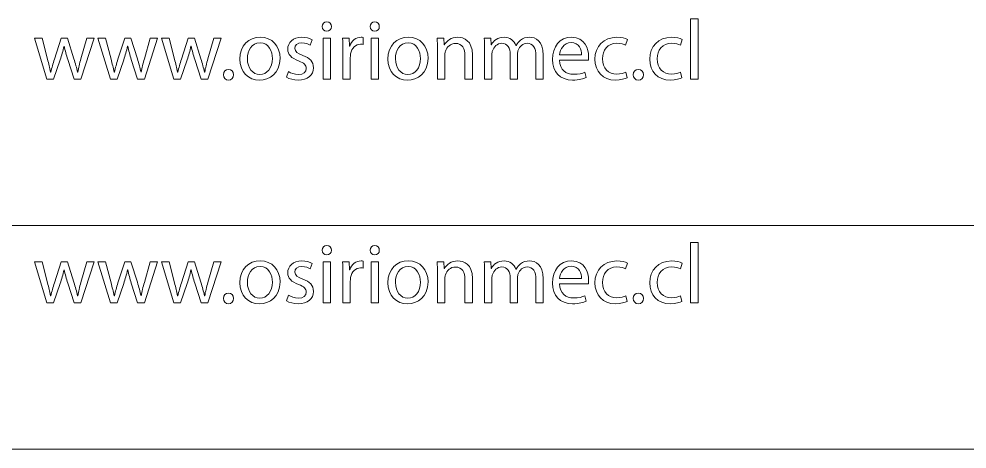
# Model space of a CAD drawing. Header units: inches. Extents: x 4400 to 4800, y 4100 to 4300.
# Drawn here: x 4435.5 to 4491.3, y 4153.9 to 4179.2 of the extents above; entities that cross this region are included whole.
import ezdxf

# ---------------------------------------------------------------- set-up
doc = ezdxf.new("R2010")
doc.units = ezdxf.units.IN
doc.header["$MEASUREMENT"] = 0
doc.layers.add('Capa 1', color=7, linetype='Continuous')

# ---------------------------------------------------------------- blocks, each defined once
blk = doc.blocks.new('block 11')
at = {"layer": 'Capa 1', "color": 1, "lineweight": 9, "true_color": 0xff0000}
for points in [[(4475.055, 4179.224), (4475.495, 4179.224), (4475.495, 4175.673), (4475.055, 4175.673), (4475.055, 4179.224)], [(4453.401, 4175.673), (4453.401, 4178.094), (4453.84, 4178.094), (4453.84, 4175.673), (4453.401, 4175.673)], [(4456.225, 4175.673), (4456.225, 4178.094), (4456.665, 4178.094), (4456.665, 4175.673), (4456.225, 4175.673)]]:
    blk.add_lwpolyline(points, dxfattribs=at)
for points, knots in [([(4453.89, 4178.774), (4453.896, 4178.624), (4453.785, 4178.504), (4453.61, 4178.504), (4453.455, 4178.504), (4453.345, 4178.624), (4453.345, 4178.774), (4453.345, 4178.929), (4453.46, 4179.049), (4453.62, 4179.049), (4453.785, 4179.049), (4453.89, 4178.929), (4453.89, 4178.774)], [0, 0, 0, 0, 1, 1, 1, 2, 2, 2, 3, 3, 3, 4, 4, 4, 4]), ([(4456.715, 4178.774), (4456.72, 4178.624), (4456.61, 4178.504), (4456.435, 4178.504), (4456.28, 4178.504), (4456.17, 4178.624), (4456.17, 4178.774), (4456.17, 4178.929), (4456.285, 4179.049), (4456.445, 4179.049), (4456.61, 4179.049), (4456.715, 4178.929), (4456.715, 4178.774)], [0, 0, 0, 0, 1, 1, 1, 2, 2, 2, 3, 3, 3, 4, 4, 4, 4]), ([(4436.851, 4178.094), (4436.851, 4178.094), (4437.171, 4176.864), (4437.171, 4176.864), (4437.241, 4176.594), (4437.306, 4176.344), (4437.351, 4176.093), (4437.351, 4176.093), (4437.366, 4176.093), (4437.366, 4176.093), (4437.42, 4176.339), (4437.501, 4176.598), (4437.581, 4176.859), (4437.581, 4176.859), (4437.976, 4178.094), (4437.976, 4178.094), (4437.976, 4178.094), (4438.346, 4178.094), (4438.346, 4178.094), (4438.346, 4178.094), (4438.721, 4176.884), (4438.721, 4176.884), (4438.811, 4176.594), (4438.881, 4176.339), (4438.936, 4176.093), (4438.936, 4176.093), (4438.951, 4176.093), (4438.951, 4176.093), (4438.991, 4176.339), (4439.056, 4176.594), (4439.136, 4176.879), (4439.136, 4176.879), (4439.481, 4178.094), (4439.481, 4178.094), (4439.481, 4178.094), (4439.916, 4178.094), (4439.916, 4178.094), (4439.916, 4178.094), (4439.136, 4175.673), (4439.136, 4175.673), (4439.136, 4175.673), (4438.736, 4175.673), (4438.736, 4175.673), (4438.736, 4175.673), (4438.366, 4176.829), (4438.366, 4176.829), (4438.281, 4177.099), (4438.211, 4177.339), (4438.151, 4177.624), (4438.151, 4177.624), (4438.141, 4177.624), (4438.141, 4177.624), (4438.081, 4177.334), (4438.006, 4177.084), (4437.921, 4176.824), (4437.921, 4176.824), (4437.531, 4175.673), (4437.531, 4175.673), (4437.531, 4175.673), (4437.131, 4175.673), (4437.131, 4175.673), (4437.131, 4175.673), (4436.4, 4178.094), (4436.4, 4178.094), (4436.4, 4178.094), (4436.851, 4178.094), (4436.851, 4178.094)], [0, 0, 0, 0, 1, 1, 1, 2, 2, 2, 3, 3, 3, 4, 4, 4, 5, 5, 5, 6, 6, 6, 7, 7, 7, 8, 8, 8, 9, 9, 9, 10, 10, 10, 11, 11, 11, 12, 12, 12, 13, 13, 13, 14, 14, 14, 15, 15, 15, 16, 16, 16, 17, 17, 17, 18, 18, 18, 19, 19, 19, 20, 20, 20, 21, 21, 21, 22, 22, 22, 22]), ([(4440.591, 4178.094), (4440.591, 4178.094), (4440.911, 4176.864), (4440.911, 4176.864), (4440.981, 4176.594), (4441.046, 4176.344), (4441.091, 4176.093), (4441.091, 4176.093), (4441.106, 4176.093), (4441.106, 4176.093), (4441.16, 4176.339), (4441.241, 4176.598), (4441.321, 4176.859), (4441.321, 4176.859), (4441.716, 4178.094), (4441.716, 4178.094), (4441.716, 4178.094), (4442.086, 4178.094), (4442.086, 4178.094), (4442.086, 4178.094), (4442.461, 4176.884), (4442.461, 4176.884), (4442.551, 4176.594), (4442.621, 4176.339), (4442.676, 4176.093), (4442.676, 4176.093), (4442.691, 4176.093), (4442.691, 4176.093), (4442.731, 4176.339), (4442.796, 4176.594), (4442.876, 4176.879), (4442.876, 4176.879), (4443.221, 4178.094), (4443.221, 4178.094), (4443.221, 4178.094), (4443.656, 4178.094), (4443.656, 4178.094), (4443.656, 4178.094), (4442.876, 4175.673), (4442.876, 4175.673), (4442.876, 4175.673), (4442.476, 4175.673), (4442.476, 4175.673), (4442.476, 4175.673), (4442.106, 4176.829), (4442.106, 4176.829), (4442.021, 4177.099), (4441.951, 4177.339), (4441.891, 4177.624), (4441.891, 4177.624), (4441.881, 4177.624), (4441.881, 4177.624), (4441.821, 4177.334), (4441.746, 4177.084), (4441.661, 4176.824), (4441.661, 4176.824), (4441.271, 4175.673), (4441.271, 4175.673), (4441.271, 4175.673), (4440.871, 4175.673), (4440.871, 4175.673), (4440.871, 4175.673), (4440.14, 4178.094), (4440.14, 4178.094), (4440.14, 4178.094), (4440.591, 4178.094), (4440.591, 4178.094)], [0, 0, 0, 0, 1, 1, 1, 2, 2, 2, 3, 3, 3, 4, 4, 4, 5, 5, 5, 6, 6, 6, 7, 7, 7, 8, 8, 8, 9, 9, 9, 10, 10, 10, 11, 11, 11, 12, 12, 12, 13, 13, 13, 14, 14, 14, 15, 15, 15, 16, 16, 16, 17, 17, 17, 18, 18, 18, 19, 19, 19, 20, 20, 20, 21, 21, 21, 22, 22, 22, 22]), ([(4444.331, 4178.094), (4444.331, 4178.094), (4444.651, 4176.864), (4444.651, 4176.864), (4444.721, 4176.594), (4444.786, 4176.344), (4444.831, 4176.093), (4444.831, 4176.093), (4444.846, 4176.093), (4444.846, 4176.093), (4444.9, 4176.339), (4444.981, 4176.598), (4445.061, 4176.859), (4445.061, 4176.859), (4445.456, 4178.094), (4445.456, 4178.094), (4445.456, 4178.094), (4445.826, 4178.094), (4445.826, 4178.094), (4445.826, 4178.094), (4446.201, 4176.884), (4446.201, 4176.884), (4446.291, 4176.594), (4446.361, 4176.339), (4446.416, 4176.093), (4446.416, 4176.093), (4446.431, 4176.093), (4446.431, 4176.093), (4446.471, 4176.339), (4446.536, 4176.594), (4446.616, 4176.879), (4446.616, 4176.879), (4446.961, 4178.094), (4446.961, 4178.094), (4446.961, 4178.094), (4447.396, 4178.094), (4447.396, 4178.094), (4447.396, 4178.094), (4446.616, 4175.673), (4446.616, 4175.673), (4446.616, 4175.673), (4446.216, 4175.673), (4446.216, 4175.673), (4446.216, 4175.673), (4445.846, 4176.829), (4445.846, 4176.829), (4445.761, 4177.099), (4445.691, 4177.339), (4445.631, 4177.624), (4445.631, 4177.624), (4445.621, 4177.624), (4445.621, 4177.624), (4445.561, 4177.334), (4445.486, 4177.084), (4445.401, 4176.824), (4445.401, 4176.824), (4445.011, 4175.673), (4445.011, 4175.673), (4445.011, 4175.673), (4444.611, 4175.673), (4444.611, 4175.673), (4444.611, 4175.673), (4443.88, 4178.094), (4443.88, 4178.094), (4443.88, 4178.094), (4444.331, 4178.094), (4444.331, 4178.094)], [0, 0, 0, 0, 1, 1, 1, 2, 2, 2, 3, 3, 3, 4, 4, 4, 5, 5, 5, 6, 6, 6, 7, 7, 7, 8, 8, 8, 9, 9, 9, 10, 10, 10, 11, 11, 11, 12, 12, 12, 13, 13, 13, 14, 14, 14, 15, 15, 15, 16, 16, 16, 17, 17, 17, 18, 18, 18, 19, 19, 19, 20, 20, 20, 21, 21, 21, 22, 22, 22, 22]), ([(4450.866, 4176.904), (4450.866, 4176.009), (4450.246, 4175.618), (4449.661, 4175.618), (4449.006, 4175.618), (4448.501, 4176.099), (4448.501, 4176.864), (4448.501, 4177.674), (4449.03, 4178.149), (4449.7, 4178.149), (4450.396, 4178.149), (4450.866, 4177.644), (4450.866, 4176.904)], [0, 0, 0, 0, 1, 1, 1, 2, 2, 2, 3, 3, 3, 4, 4, 4, 4]), ([(4451.36, 4176.123), (4451.49, 4176.039), (4451.72, 4175.948), (4451.94, 4175.948), (4452.26, 4175.948), (4452.41, 4176.109), (4452.41, 4176.308), (4452.41, 4176.519), (4452.285, 4176.634), (4451.96, 4176.753), (4451.525, 4176.909), (4451.32, 4177.149), (4451.32, 4177.439), (4451.32, 4177.829), (4451.635, 4178.149), (4452.155, 4178.149), (4452.4, 4178.149), (4452.615, 4178.079), (4452.75, 4177.999), (4452.75, 4177.999), (4452.64, 4177.679), (4452.64, 4177.679), (4452.545, 4177.739), (4452.37, 4177.819), (4452.145, 4177.819), (4451.885, 4177.819), (4451.74, 4177.669), (4451.74, 4177.489), (4451.74, 4177.289), (4451.885, 4177.199), (4452.2, 4177.079), (4452.62, 4176.919), (4452.836, 4176.709), (4452.836, 4176.349), (4452.836, 4175.924), (4452.505, 4175.624), (4451.93, 4175.624), (4451.665, 4175.624), (4451.42, 4175.689), (4451.25, 4175.789), (4451.25, 4175.789), (4451.36, 4176.123), (4451.36, 4176.123)], [0, 0, 0, 0, 1, 1, 1, 2, 2, 2, 3, 3, 3, 4, 4, 4, 5, 5, 5, 6, 6, 6, 7, 7, 7, 8, 8, 8, 9, 9, 9, 10, 10, 10, 11, 11, 11, 12, 12, 12, 13, 13, 13, 14, 14, 14, 14]), ([(4454.57, 4177.339), (4454.57, 4177.624), (4454.565, 4177.869), (4454.55, 4178.094), (4454.55, 4178.094), (4454.935, 4178.094), (4454.935, 4178.094), (4454.935, 4178.094), (4454.95, 4177.619), (4454.95, 4177.619), (4454.95, 4177.619), (4454.97, 4177.619), (4454.97, 4177.619), (4455.08, 4177.944), (4455.346, 4178.149), (4455.641, 4178.149), (4455.69, 4178.149), (4455.726, 4178.144), (4455.766, 4178.134), (4455.766, 4178.134), (4455.766, 4177.719), (4455.766, 4177.719), (4455.72, 4177.729), (4455.676, 4177.734), (4455.615, 4177.734), (4455.305, 4177.734), (4455.086, 4177.499), (4455.026, 4177.169), (4455.016, 4177.109), (4455.006, 4177.039), (4455.006, 4176.964), (4455.006, 4176.964), (4455.006, 4175.673), (4455.006, 4175.673), (4455.006, 4175.673), (4454.57, 4175.673), (4454.57, 4175.673), (4454.57, 4175.673), (4454.57, 4177.339), (4454.57, 4177.339)], [0, 0, 0, 0, 1, 1, 1, 2, 2, 2, 3, 3, 3, 4, 4, 4, 5, 5, 5, 6, 6, 6, 7, 7, 7, 8, 8, 8, 9, 9, 9, 10, 10, 10, 11, 11, 11, 12, 12, 12, 13, 13, 13, 13]), ([(4459.585, 4176.904), (4459.585, 4176.009), (4458.965, 4175.618), (4458.38, 4175.618), (4457.725, 4175.618), (4457.22, 4176.099), (4457.22, 4176.864), (4457.22, 4177.674), (4457.75, 4178.149), (4458.42, 4178.149), (4459.115, 4178.149), (4459.585, 4177.644), (4459.585, 4176.904)], [0, 0, 0, 0, 1, 1, 1, 2, 2, 2, 3, 3, 3, 4, 4, 4, 4]), ([(4460.14, 4177.439), (4460.14, 4177.689), (4460.135, 4177.894), (4460.12, 4178.094), (4460.12, 4178.094), (4460.51, 4178.094), (4460.51, 4178.094), (4460.51, 4178.094), (4460.535, 4177.694), (4460.535, 4177.694), (4460.535, 4177.694), (4460.545, 4177.694), (4460.545, 4177.694), (4460.665, 4177.924), (4460.945, 4178.149), (4461.345, 4178.149), (4461.68, 4178.149), (4462.2, 4177.949), (4462.2, 4177.119), (4462.2, 4177.119), (4462.2, 4175.673), (4462.2, 4175.673), (4462.2, 4175.673), (4461.76, 4175.673), (4461.76, 4175.673), (4461.76, 4175.673), (4461.76, 4177.069), (4461.76, 4177.069), (4461.76, 4177.459), (4461.615, 4177.784), (4461.2, 4177.784), (4460.91, 4177.784), (4460.685, 4177.579), (4460.61, 4177.334), (4460.59, 4177.279), (4460.58, 4177.204), (4460.58, 4177.129), (4460.58, 4177.129), (4460.58, 4175.673), (4460.58, 4175.673), (4460.58, 4175.673), (4460.14, 4175.673), (4460.14, 4175.673), (4460.14, 4175.673), (4460.14, 4177.439), (4460.14, 4177.439)], [0, 0, 0, 0, 1, 1, 1, 2, 2, 2, 3, 3, 3, 4, 4, 4, 5, 5, 5, 6, 6, 6, 7, 7, 7, 8, 8, 8, 9, 9, 9, 10, 10, 10, 11, 11, 11, 12, 12, 12, 13, 13, 13, 14, 14, 14, 15, 15, 15, 15]), ([(4462.915, 4177.439), (4462.915, 4177.689), (4462.91, 4177.894), (4462.895, 4178.094), (4462.895, 4178.094), (4463.28, 4178.094), (4463.28, 4178.094), (4463.28, 4178.094), (4463.3, 4177.704), (4463.3, 4177.704), (4463.3, 4177.704), (4463.315, 4177.704), (4463.315, 4177.704), (4463.45, 4177.934), (4463.675, 4178.149), (4464.075, 4178.149), (4464.405, 4178.149), (4464.655, 4177.949), (4464.76, 4177.664), (4464.76, 4177.664), (4464.77, 4177.664), (4464.77, 4177.664), (4464.845, 4177.799), (4464.94, 4177.904), (4465.04, 4177.979), (4465.186, 4178.089), (4465.345, 4178.149), (4465.575, 4178.149), (4465.896, 4178.149), (4466.371, 4177.939), (4466.371, 4177.099), (4466.371, 4177.099), (4466.371, 4175.673), (4466.371, 4175.673), (4466.371, 4175.673), (4465.941, 4175.673), (4465.941, 4175.673), (4465.941, 4175.673), (4465.941, 4177.044), (4465.941, 4177.044), (4465.941, 4177.509), (4465.77, 4177.789), (4465.415, 4177.789), (4465.166, 4177.789), (4464.971, 4177.604), (4464.895, 4177.389), (4464.875, 4177.329), (4464.86, 4177.249), (4464.86, 4177.169), (4464.86, 4177.169), (4464.86, 4175.673), (4464.86, 4175.673), (4464.86, 4175.673), (4464.43, 4175.673), (4464.43, 4175.673), (4464.43, 4175.673), (4464.43, 4177.124), (4464.43, 4177.124), (4464.43, 4177.509), (4464.26, 4177.789), (4463.925, 4177.789), (4463.65, 4177.789), (4463.45, 4177.569), (4463.38, 4177.349), (4463.355, 4177.284), (4463.345, 4177.209), (4463.345, 4177.134), (4463.345, 4177.134), (4463.345, 4175.673), (4463.345, 4175.673), (4463.345, 4175.673), (4462.915, 4175.673), (4462.915, 4175.673), (4462.915, 4175.673), (4462.915, 4177.439), (4462.915, 4177.439)], [0, 0, 0, 0, 1, 1, 1, 2, 2, 2, 3, 3, 3, 4, 4, 4, 5, 5, 5, 6, 6, 6, 7, 7, 7, 8, 8, 8, 9, 9, 9, 10, 10, 10, 11, 11, 11, 12, 12, 12, 13, 13, 13, 14, 14, 14, 15, 15, 15, 16, 16, 16, 17, 17, 17, 18, 18, 18, 19, 19, 19, 20, 20, 20, 21, 21, 21, 22, 22, 22, 23, 23, 23, 24, 24, 24, 25, 25, 25, 25]), ([(4467.33, 4176.804), (4467.34, 4176.208), (4467.72, 4175.964), (4468.16, 4175.964), (4468.475, 4175.964), (4468.665, 4176.019), (4468.83, 4176.089), (4468.83, 4176.089), (4468.905, 4175.773), (4468.905, 4175.773), (4468.75, 4175.703), (4468.485, 4175.624), (4468.1, 4175.624), (4467.355, 4175.624), (4466.91, 4176.113), (4466.91, 4176.844), (4466.91, 4177.574), (4467.34, 4178.149), (4468.045, 4178.149), (4468.835, 4178.149), (4469.045, 4177.454), (4469.045, 4177.009), (4469.045, 4176.919), (4469.035, 4176.849), (4469.03, 4176.804), (4469.03, 4176.804), (4467.33, 4176.804), (4467.33, 4176.804)], [0, 0, 0, 0, 1, 1, 1, 2, 2, 2, 3, 3, 3, 4, 4, 4, 5, 5, 5, 6, 6, 6, 7, 7, 7, 8, 8, 8, 9, 9, 9, 9]), ([(4471.315, 4175.763), (4471.2, 4175.703), (4470.945, 4175.624), (4470.62, 4175.624), (4469.89, 4175.624), (4469.415, 4176.119), (4469.415, 4176.859), (4469.415, 4177.604), (4469.925, 4178.144), (4470.715, 4178.144), (4470.975, 4178.144), (4471.205, 4178.079), (4471.325, 4178.019), (4471.325, 4178.019), (4471.225, 4177.679), (4471.225, 4177.679), (4471.12, 4177.739), (4470.955, 4177.794), (4470.715, 4177.794), (4470.16, 4177.794), (4469.86, 4177.384), (4469.86, 4176.879), (4469.86, 4176.319), (4470.22, 4175.974), (4470.7, 4175.974), (4470.95, 4175.974), (4471.115, 4176.039), (4471.24, 4176.093), (4471.24, 4176.093), (4471.315, 4175.763), (4471.315, 4175.763)], [0, 0, 0, 0, 1, 1, 1, 2, 2, 2, 3, 3, 3, 4, 4, 4, 5, 5, 5, 6, 6, 6, 7, 7, 7, 8, 8, 8, 9, 9, 9, 10, 10, 10, 10]), ([(4474.54, 4175.763), (4474.425, 4175.703), (4474.17, 4175.624), (4473.845, 4175.624), (4473.115, 4175.624), (4472.64, 4176.119), (4472.64, 4176.859), (4472.64, 4177.604), (4473.15, 4178.144), (4473.94, 4178.144), (4474.2, 4178.144), (4474.43, 4178.079), (4474.55, 4178.019), (4474.55, 4178.019), (4474.45, 4177.679), (4474.45, 4177.679), (4474.345, 4177.739), (4474.18, 4177.794), (4473.94, 4177.794), (4473.385, 4177.794), (4473.085, 4177.384), (4473.085, 4176.879), (4473.085, 4176.319), (4473.445, 4175.974), (4473.925, 4175.974), (4474.175, 4175.974), (4474.34, 4176.039), (4474.465, 4176.093), (4474.465, 4176.093), (4474.54, 4175.763), (4474.54, 4175.763)], [0, 0, 0, 0, 1, 1, 1, 2, 2, 2, 3, 3, 3, 4, 4, 4, 5, 5, 5, 6, 6, 6, 7, 7, 7, 8, 8, 8, 9, 9, 9, 10, 10, 10, 10]), ([(4448.945, 4176.879), (4448.945, 4176.349), (4449.251, 4175.948), (4449.681, 4175.948), (4450.101, 4175.948), (4450.416, 4176.344), (4450.416, 4176.889), (4450.416, 4177.299), (4450.211, 4177.819), (4449.69, 4177.819), (4449.171, 4177.819), (4448.945, 4177.339), (4448.945, 4176.879)], [0, 0, 0, 0, 1, 1, 1, 2, 2, 2, 3, 3, 3, 4, 4, 4, 4]), ([(4457.665, 4176.879), (4457.665, 4176.349), (4457.97, 4175.948), (4458.4, 4175.948), (4458.82, 4175.948), (4459.135, 4176.344), (4459.135, 4176.889), (4459.135, 4177.299), (4458.93, 4177.819), (4458.41, 4177.819), (4457.89, 4177.819), (4457.665, 4177.339), (4457.665, 4176.879)], [0, 0, 0, 0, 1, 1, 1, 2, 2, 2, 3, 3, 3, 4, 4, 4, 4]), ([(4468.62, 4177.119), (4468.625, 4177.399), (4468.505, 4177.834), (4468.01, 4177.834), (4467.565, 4177.834), (4467.37, 4177.424), (4467.335, 4177.119), (4467.335, 4177.119), (4468.62, 4177.119), (4468.62, 4177.119)], [0, 0, 0, 0, 1, 1, 1, 2, 2, 2, 3, 3, 3, 3]), ([(4447.536, 4175.934), (4447.536, 4176.119), (4447.661, 4176.248), (4447.836, 4176.248), (4448.011, 4176.248), (4448.131, 4176.119), (4448.131, 4175.934), (4448.131, 4175.753), (4448.015, 4175.618), (4447.83, 4175.618), (4447.655, 4175.618), (4447.536, 4175.753), (4447.536, 4175.934)], [0, 0, 0, 0, 1, 1, 1, 2, 2, 2, 3, 3, 3, 4, 4, 4, 4]), ([(4471.675, 4175.934), (4471.675, 4176.119), (4471.8, 4176.248), (4471.975, 4176.248), (4472.15, 4176.248), (4472.27, 4176.119), (4472.27, 4175.934), (4472.27, 4175.753), (4472.155, 4175.618), (4471.97, 4175.618), (4471.795, 4175.618), (4471.675, 4175.753), (4471.675, 4175.934)], [0, 0, 0, 0, 1, 1, 1, 2, 2, 2, 3, 3, 3, 4, 4, 4, 4])]:
    blk.add_open_spline(points, degree=3, knots=knots, dxfattribs=at)
blk = doc.blocks.new('block 12')
at = {"layer": 'Capa 1', "color": 1, "lineweight": 9, "true_color": 0xff0000}
for points in [[(4475.055, 4166.05), (4475.495, 4166.05), (4475.495, 4162.499), (4475.055, 4162.499), (4475.055, 4166.05)], [(4453.401, 4162.499), (4453.401, 4164.92), (4453.84, 4164.92), (4453.84, 4162.499), (4453.401, 4162.499)], [(4456.225, 4162.499), (4456.225, 4164.92), (4456.665, 4164.92), (4456.665, 4162.499), (4456.225, 4162.499)]]:
    blk.add_lwpolyline(points, dxfattribs=at)
for points, knots in [([(4453.89, 4165.6), (4453.896, 4165.45), (4453.785, 4165.33), (4453.61, 4165.33), (4453.455, 4165.33), (4453.345, 4165.45), (4453.345, 4165.6), (4453.345, 4165.755), (4453.46, 4165.875), (4453.62, 4165.875), (4453.785, 4165.875), (4453.89, 4165.755), (4453.89, 4165.6)], [0, 0, 0, 0, 1, 1, 1, 2, 2, 2, 3, 3, 3, 4, 4, 4, 4]), ([(4456.715, 4165.6), (4456.72, 4165.45), (4456.61, 4165.33), (4456.435, 4165.33), (4456.28, 4165.33), (4456.17, 4165.45), (4456.17, 4165.6), (4456.17, 4165.755), (4456.285, 4165.875), (4456.445, 4165.875), (4456.61, 4165.875), (4456.715, 4165.755), (4456.715, 4165.6)], [0, 0, 0, 0, 1, 1, 1, 2, 2, 2, 3, 3, 3, 4, 4, 4, 4]), ([(4436.851, 4164.92), (4436.851, 4164.92), (4437.171, 4163.69), (4437.171, 4163.69), (4437.241, 4163.42), (4437.306, 4163.169), (4437.351, 4162.919), (4437.351, 4162.919), (4437.366, 4162.919), (4437.366, 4162.919), (4437.42, 4163.165), (4437.501, 4163.424), (4437.581, 4163.685), (4437.581, 4163.685), (4437.976, 4164.92), (4437.976, 4164.92), (4437.976, 4164.92), (4438.346, 4164.92), (4438.346, 4164.92), (4438.346, 4164.92), (4438.721, 4163.71), (4438.721, 4163.71), (4438.811, 4163.42), (4438.881, 4163.165), (4438.936, 4162.919), (4438.936, 4162.919), (4438.951, 4162.919), (4438.951, 4162.919), (4438.991, 4163.165), (4439.056, 4163.42), (4439.136, 4163.705), (4439.136, 4163.705), (4439.481, 4164.92), (4439.481, 4164.92), (4439.481, 4164.92), (4439.916, 4164.92), (4439.916, 4164.92), (4439.916, 4164.92), (4439.136, 4162.499), (4439.136, 4162.499), (4439.136, 4162.499), (4438.736, 4162.499), (4438.736, 4162.499), (4438.736, 4162.499), (4438.366, 4163.655), (4438.366, 4163.655), (4438.281, 4163.925), (4438.211, 4164.165), (4438.151, 4164.45), (4438.151, 4164.45), (4438.141, 4164.45), (4438.141, 4164.45), (4438.081, 4164.16), (4438.006, 4163.909), (4437.921, 4163.65), (4437.921, 4163.65), (4437.531, 4162.499), (4437.531, 4162.499), (4437.531, 4162.499), (4437.131, 4162.499), (4437.131, 4162.499), (4437.131, 4162.499), (4436.4, 4164.92), (4436.4, 4164.92), (4436.4, 4164.92), (4436.851, 4164.92), (4436.851, 4164.92)], [0, 0, 0, 0, 1, 1, 1, 2, 2, 2, 3, 3, 3, 4, 4, 4, 5, 5, 5, 6, 6, 6, 7, 7, 7, 8, 8, 8, 9, 9, 9, 10, 10, 10, 11, 11, 11, 12, 12, 12, 13, 13, 13, 14, 14, 14, 15, 15, 15, 16, 16, 16, 17, 17, 17, 18, 18, 18, 19, 19, 19, 20, 20, 20, 21, 21, 21, 22, 22, 22, 22]), ([(4440.591, 4164.92), (4440.591, 4164.92), (4440.911, 4163.69), (4440.911, 4163.69), (4440.981, 4163.42), (4441.046, 4163.169), (4441.091, 4162.919), (4441.091, 4162.919), (4441.106, 4162.919), (4441.106, 4162.919), (4441.16, 4163.165), (4441.241, 4163.424), (4441.321, 4163.685), (4441.321, 4163.685), (4441.716, 4164.92), (4441.716, 4164.92), (4441.716, 4164.92), (4442.086, 4164.92), (4442.086, 4164.92), (4442.086, 4164.92), (4442.461, 4163.71), (4442.461, 4163.71), (4442.551, 4163.42), (4442.621, 4163.165), (4442.676, 4162.919), (4442.676, 4162.919), (4442.691, 4162.919), (4442.691, 4162.919), (4442.731, 4163.165), (4442.796, 4163.42), (4442.876, 4163.705), (4442.876, 4163.705), (4443.221, 4164.92), (4443.221, 4164.92), (4443.221, 4164.92), (4443.656, 4164.92), (4443.656, 4164.92), (4443.656, 4164.92), (4442.876, 4162.499), (4442.876, 4162.499), (4442.876, 4162.499), (4442.476, 4162.499), (4442.476, 4162.499), (4442.476, 4162.499), (4442.106, 4163.655), (4442.106, 4163.655), (4442.021, 4163.925), (4441.951, 4164.165), (4441.891, 4164.45), (4441.891, 4164.45), (4441.881, 4164.45), (4441.881, 4164.45), (4441.821, 4164.16), (4441.746, 4163.909), (4441.661, 4163.65), (4441.661, 4163.65), (4441.271, 4162.499), (4441.271, 4162.499), (4441.271, 4162.499), (4440.871, 4162.499), (4440.871, 4162.499), (4440.871, 4162.499), (4440.14, 4164.92), (4440.14, 4164.92), (4440.14, 4164.92), (4440.591, 4164.92), (4440.591, 4164.92)], [0, 0, 0, 0, 1, 1, 1, 2, 2, 2, 3, 3, 3, 4, 4, 4, 5, 5, 5, 6, 6, 6, 7, 7, 7, 8, 8, 8, 9, 9, 9, 10, 10, 10, 11, 11, 11, 12, 12, 12, 13, 13, 13, 14, 14, 14, 15, 15, 15, 16, 16, 16, 17, 17, 17, 18, 18, 18, 19, 19, 19, 20, 20, 20, 21, 21, 21, 22, 22, 22, 22]), ([(4444.331, 4164.92), (4444.331, 4164.92), (4444.651, 4163.69), (4444.651, 4163.69), (4444.721, 4163.42), (4444.786, 4163.169), (4444.831, 4162.919), (4444.831, 4162.919), (4444.846, 4162.919), (4444.846, 4162.919), (4444.9, 4163.165), (4444.981, 4163.424), (4445.061, 4163.685), (4445.061, 4163.685), (4445.456, 4164.92), (4445.456, 4164.92), (4445.456, 4164.92), (4445.826, 4164.92), (4445.826, 4164.92), (4445.826, 4164.92), (4446.201, 4163.71), (4446.201, 4163.71), (4446.291, 4163.42), (4446.361, 4163.165), (4446.416, 4162.919), (4446.416, 4162.919), (4446.431, 4162.919), (4446.431, 4162.919), (4446.471, 4163.165), (4446.536, 4163.42), (4446.616, 4163.705), (4446.616, 4163.705), (4446.961, 4164.92), (4446.961, 4164.92), (4446.961, 4164.92), (4447.396, 4164.92), (4447.396, 4164.92), (4447.396, 4164.92), (4446.616, 4162.499), (4446.616, 4162.499), (4446.616, 4162.499), (4446.216, 4162.499), (4446.216, 4162.499), (4446.216, 4162.499), (4445.846, 4163.655), (4445.846, 4163.655), (4445.761, 4163.925), (4445.691, 4164.165), (4445.631, 4164.45), (4445.631, 4164.45), (4445.621, 4164.45), (4445.621, 4164.45), (4445.561, 4164.16), (4445.486, 4163.909), (4445.401, 4163.65), (4445.401, 4163.65), (4445.011, 4162.499), (4445.011, 4162.499), (4445.011, 4162.499), (4444.611, 4162.499), (4444.611, 4162.499), (4444.611, 4162.499), (4443.88, 4164.92), (4443.88, 4164.92), (4443.88, 4164.92), (4444.331, 4164.92), (4444.331, 4164.92)], [0, 0, 0, 0, 1, 1, 1, 2, 2, 2, 3, 3, 3, 4, 4, 4, 5, 5, 5, 6, 6, 6, 7, 7, 7, 8, 8, 8, 9, 9, 9, 10, 10, 10, 11, 11, 11, 12, 12, 12, 13, 13, 13, 14, 14, 14, 15, 15, 15, 16, 16, 16, 17, 17, 17, 18, 18, 18, 19, 19, 19, 20, 20, 20, 21, 21, 21, 22, 22, 22, 22]), ([(4450.866, 4163.73), (4450.866, 4162.835), (4450.246, 4162.444), (4449.661, 4162.444), (4449.006, 4162.444), (4448.501, 4162.925), (4448.501, 4163.69), (4448.501, 4164.5), (4449.03, 4164.975), (4449.7, 4164.975), (4450.396, 4164.975), (4450.866, 4164.47), (4450.866, 4163.73)], [0, 0, 0, 0, 1, 1, 1, 2, 2, 2, 3, 3, 3, 4, 4, 4, 4]), ([(4448.945, 4163.705), (4448.945, 4163.175), (4449.251, 4162.774), (4449.681, 4162.774), (4450.101, 4162.774), (4450.416, 4163.169), (4450.416, 4163.714), (4450.416, 4164.125), (4450.211, 4164.645), (4449.69, 4164.645), (4449.171, 4164.645), (4448.945, 4164.165), (4448.945, 4163.705)], [0, 0, 0, 0, 1, 1, 1, 2, 2, 2, 3, 3, 3, 4, 4, 4, 4]), ([(4451.36, 4162.949), (4451.49, 4162.865), (4451.72, 4162.774), (4451.94, 4162.774), (4452.26, 4162.774), (4452.41, 4162.935), (4452.41, 4163.134), (4452.41, 4163.344), (4452.285, 4163.46), (4451.96, 4163.579), (4451.525, 4163.734), (4451.32, 4163.975), (4451.32, 4164.265), (4451.32, 4164.655), (4451.635, 4164.975), (4452.155, 4164.975), (4452.4, 4164.975), (4452.615, 4164.905), (4452.75, 4164.825), (4452.75, 4164.825), (4452.64, 4164.505), (4452.64, 4164.505), (4452.545, 4164.565), (4452.37, 4164.645), (4452.145, 4164.645), (4451.885, 4164.645), (4451.74, 4164.495), (4451.74, 4164.315), (4451.74, 4164.115), (4451.885, 4164.025), (4452.2, 4163.905), (4452.62, 4163.744), (4452.836, 4163.535), (4452.836, 4163.175), (4452.836, 4162.75), (4452.505, 4162.449), (4451.93, 4162.449), (4451.665, 4162.449), (4451.42, 4162.515), (4451.25, 4162.614), (4451.25, 4162.614), (4451.36, 4162.949), (4451.36, 4162.949)], [0, 0, 0, 0, 1, 1, 1, 2, 2, 2, 3, 3, 3, 4, 4, 4, 5, 5, 5, 6, 6, 6, 7, 7, 7, 8, 8, 8, 9, 9, 9, 10, 10, 10, 11, 11, 11, 12, 12, 12, 13, 13, 13, 14, 14, 14, 14]), ([(4454.57, 4164.165), (4454.57, 4164.45), (4454.565, 4164.695), (4454.55, 4164.92), (4454.55, 4164.92), (4454.935, 4164.92), (4454.935, 4164.92), (4454.935, 4164.92), (4454.95, 4164.445), (4454.95, 4164.445), (4454.95, 4164.445), (4454.97, 4164.445), (4454.97, 4164.445), (4455.08, 4164.77), (4455.346, 4164.975), (4455.641, 4164.975), (4455.69, 4164.975), (4455.726, 4164.97), (4455.766, 4164.96), (4455.766, 4164.96), (4455.766, 4164.545), (4455.766, 4164.545), (4455.72, 4164.555), (4455.676, 4164.56), (4455.615, 4164.56), (4455.305, 4164.56), (4455.086, 4164.325), (4455.026, 4163.995), (4455.016, 4163.935), (4455.006, 4163.865), (4455.006, 4163.79), (4455.006, 4163.79), (4455.006, 4162.499), (4455.006, 4162.499), (4455.006, 4162.499), (4454.57, 4162.499), (4454.57, 4162.499), (4454.57, 4162.499), (4454.57, 4164.165), (4454.57, 4164.165)], [0, 0, 0, 0, 1, 1, 1, 2, 2, 2, 3, 3, 3, 4, 4, 4, 5, 5, 5, 6, 6, 6, 7, 7, 7, 8, 8, 8, 9, 9, 9, 10, 10, 10, 11, 11, 11, 12, 12, 12, 13, 13, 13, 13]), ([(4459.585, 4163.73), (4459.585, 4162.835), (4458.965, 4162.444), (4458.38, 4162.444), (4457.725, 4162.444), (4457.22, 4162.925), (4457.22, 4163.69), (4457.22, 4164.5), (4457.75, 4164.975), (4458.42, 4164.975), (4459.115, 4164.975), (4459.585, 4164.47), (4459.585, 4163.73)], [0, 0, 0, 0, 1, 1, 1, 2, 2, 2, 3, 3, 3, 4, 4, 4, 4]), ([(4457.665, 4163.705), (4457.665, 4163.175), (4457.97, 4162.774), (4458.4, 4162.774), (4458.82, 4162.774), (4459.135, 4163.169), (4459.135, 4163.714), (4459.135, 4164.125), (4458.93, 4164.645), (4458.41, 4164.645), (4457.89, 4164.645), (4457.665, 4164.165), (4457.665, 4163.705)], [0, 0, 0, 0, 1, 1, 1, 2, 2, 2, 3, 3, 3, 4, 4, 4, 4]), ([(4460.14, 4164.265), (4460.14, 4164.515), (4460.135, 4164.72), (4460.12, 4164.92), (4460.12, 4164.92), (4460.51, 4164.92), (4460.51, 4164.92), (4460.51, 4164.92), (4460.535, 4164.52), (4460.535, 4164.52), (4460.535, 4164.52), (4460.545, 4164.52), (4460.545, 4164.52), (4460.665, 4164.75), (4460.945, 4164.975), (4461.345, 4164.975), (4461.68, 4164.975), (4462.2, 4164.775), (4462.2, 4163.945), (4462.2, 4163.945), (4462.2, 4162.499), (4462.2, 4162.499), (4462.2, 4162.499), (4461.76, 4162.499), (4461.76, 4162.499), (4461.76, 4162.499), (4461.76, 4163.895), (4461.76, 4163.895), (4461.76, 4164.285), (4461.615, 4164.61), (4461.2, 4164.61), (4460.91, 4164.61), (4460.685, 4164.405), (4460.61, 4164.16), (4460.59, 4164.105), (4460.58, 4164.03), (4460.58, 4163.955), (4460.58, 4163.955), (4460.58, 4162.499), (4460.58, 4162.499), (4460.58, 4162.499), (4460.14, 4162.499), (4460.14, 4162.499), (4460.14, 4162.499), (4460.14, 4164.265), (4460.14, 4164.265)], [0, 0, 0, 0, 1, 1, 1, 2, 2, 2, 3, 3, 3, 4, 4, 4, 5, 5, 5, 6, 6, 6, 7, 7, 7, 8, 8, 8, 9, 9, 9, 10, 10, 10, 11, 11, 11, 12, 12, 12, 13, 13, 13, 14, 14, 14, 15, 15, 15, 15]), ([(4462.915, 4164.265), (4462.915, 4164.515), (4462.91, 4164.72), (4462.895, 4164.92), (4462.895, 4164.92), (4463.28, 4164.92), (4463.28, 4164.92), (4463.28, 4164.92), (4463.3, 4164.53), (4463.3, 4164.53), (4463.3, 4164.53), (4463.315, 4164.53), (4463.315, 4164.53), (4463.45, 4164.76), (4463.675, 4164.975), (4464.075, 4164.975), (4464.405, 4164.975), (4464.655, 4164.775), (4464.76, 4164.49), (4464.76, 4164.49), (4464.77, 4164.49), (4464.77, 4164.49), (4464.845, 4164.625), (4464.94, 4164.73), (4465.04, 4164.805), (4465.186, 4164.915), (4465.345, 4164.975), (4465.575, 4164.975), (4465.896, 4164.975), (4466.371, 4164.765), (4466.371, 4163.925), (4466.371, 4163.925), (4466.371, 4162.499), (4466.371, 4162.499), (4466.371, 4162.499), (4465.941, 4162.499), (4465.941, 4162.499), (4465.941, 4162.499), (4465.941, 4163.87), (4465.941, 4163.87), (4465.941, 4164.335), (4465.77, 4164.615), (4465.415, 4164.615), (4465.166, 4164.615), (4464.971, 4164.43), (4464.895, 4164.215), (4464.875, 4164.155), (4464.86, 4164.075), (4464.86, 4163.995), (4464.86, 4163.995), (4464.86, 4162.499), (4464.86, 4162.499), (4464.86, 4162.499), (4464.43, 4162.499), (4464.43, 4162.499), (4464.43, 4162.499), (4464.43, 4163.95), (4464.43, 4163.95), (4464.43, 4164.335), (4464.26, 4164.615), (4463.925, 4164.615), (4463.65, 4164.615), (4463.45, 4164.395), (4463.38, 4164.175), (4463.355, 4164.11), (4463.345, 4164.035), (4463.345, 4163.96), (4463.345, 4163.96), (4463.345, 4162.499), (4463.345, 4162.499), (4463.345, 4162.499), (4462.915, 4162.499), (4462.915, 4162.499), (4462.915, 4162.499), (4462.915, 4164.265), (4462.915, 4164.265)], [0, 0, 0, 0, 1, 1, 1, 2, 2, 2, 3, 3, 3, 4, 4, 4, 5, 5, 5, 6, 6, 6, 7, 7, 7, 8, 8, 8, 9, 9, 9, 10, 10, 10, 11, 11, 11, 12, 12, 12, 13, 13, 13, 14, 14, 14, 15, 15, 15, 16, 16, 16, 17, 17, 17, 18, 18, 18, 19, 19, 19, 20, 20, 20, 21, 21, 21, 22, 22, 22, 23, 23, 23, 24, 24, 24, 25, 25, 25, 25]), ([(4467.33, 4163.63), (4467.34, 4163.034), (4467.72, 4162.789), (4468.16, 4162.789), (4468.475, 4162.789), (4468.665, 4162.845), (4468.83, 4162.915), (4468.83, 4162.915), (4468.905, 4162.599), (4468.905, 4162.599), (4468.75, 4162.529), (4468.485, 4162.449), (4468.1, 4162.449), (4467.355, 4162.449), (4466.91, 4162.939), (4466.91, 4163.67), (4466.91, 4164.4), (4467.34, 4164.975), (4468.045, 4164.975), (4468.835, 4164.975), (4469.045, 4164.28), (4469.045, 4163.835), (4469.045, 4163.744), (4469.035, 4163.675), (4469.03, 4163.63), (4469.03, 4163.63), (4467.33, 4163.63), (4467.33, 4163.63)], [0, 0, 0, 0, 1, 1, 1, 2, 2, 2, 3, 3, 3, 4, 4, 4, 5, 5, 5, 6, 6, 6, 7, 7, 7, 8, 8, 8, 9, 9, 9, 9]), ([(4468.62, 4163.945), (4468.625, 4164.225), (4468.505, 4164.66), (4468.01, 4164.66), (4467.565, 4164.66), (4467.37, 4164.25), (4467.335, 4163.945), (4467.335, 4163.945), (4468.62, 4163.945), (4468.62, 4163.945)], [0, 0, 0, 0, 1, 1, 1, 2, 2, 2, 3, 3, 3, 3]), ([(4471.315, 4162.589), (4471.2, 4162.529), (4470.945, 4162.449), (4470.62, 4162.449), (4469.89, 4162.449), (4469.415, 4162.945), (4469.415, 4163.685), (4469.415, 4164.43), (4469.925, 4164.97), (4470.715, 4164.97), (4470.975, 4164.97), (4471.205, 4164.905), (4471.325, 4164.845), (4471.325, 4164.845), (4471.225, 4164.505), (4471.225, 4164.505), (4471.12, 4164.565), (4470.955, 4164.62), (4470.715, 4164.62), (4470.16, 4164.62), (4469.86, 4164.21), (4469.86, 4163.705), (4469.86, 4163.145), (4470.22, 4162.799), (4470.7, 4162.799), (4470.95, 4162.799), (4471.115, 4162.865), (4471.24, 4162.919), (4471.24, 4162.919), (4471.315, 4162.589), (4471.315, 4162.589)], [0, 0, 0, 0, 1, 1, 1, 2, 2, 2, 3, 3, 3, 4, 4, 4, 5, 5, 5, 6, 6, 6, 7, 7, 7, 8, 8, 8, 9, 9, 9, 10, 10, 10, 10]), ([(4474.54, 4162.589), (4474.425, 4162.529), (4474.17, 4162.449), (4473.845, 4162.449), (4473.115, 4162.449), (4472.64, 4162.945), (4472.64, 4163.685), (4472.64, 4164.43), (4473.15, 4164.97), (4473.94, 4164.97), (4474.2, 4164.97), (4474.43, 4164.905), (4474.55, 4164.845), (4474.55, 4164.845), (4474.45, 4164.505), (4474.45, 4164.505), (4474.345, 4164.565), (4474.18, 4164.62), (4473.94, 4164.62), (4473.385, 4164.62), (4473.085, 4164.21), (4473.085, 4163.705), (4473.085, 4163.145), (4473.445, 4162.799), (4473.925, 4162.799), (4474.175, 4162.799), (4474.34, 4162.865), (4474.465, 4162.919), (4474.465, 4162.919), (4474.54, 4162.589), (4474.54, 4162.589)], [0, 0, 0, 0, 1, 1, 1, 2, 2, 2, 3, 3, 3, 4, 4, 4, 5, 5, 5, 6, 6, 6, 7, 7, 7, 8, 8, 8, 9, 9, 9, 10, 10, 10, 10]), ([(4447.536, 4162.76), (4447.536, 4162.945), (4447.661, 4163.074), (4447.836, 4163.074), (4448.011, 4163.074), (4448.131, 4162.945), (4448.131, 4162.76), (4448.131, 4162.579), (4448.015, 4162.444), (4447.83, 4162.444), (4447.655, 4162.444), (4447.536, 4162.579), (4447.536, 4162.76)], [0, 0, 0, 0, 1, 1, 1, 2, 2, 2, 3, 3, 3, 4, 4, 4, 4]), ([(4471.675, 4162.76), (4471.675, 4162.945), (4471.8, 4163.074), (4471.975, 4163.074), (4472.15, 4163.074), (4472.27, 4162.945), (4472.27, 4162.76), (4472.27, 4162.579), (4472.155, 4162.444), (4471.97, 4162.444), (4471.795, 4162.444), (4471.675, 4162.579), (4471.675, 4162.76)], [0, 0, 0, 0, 1, 1, 1, 2, 2, 2, 3, 3, 3, 4, 4, 4, 4])]:
    blk.add_open_spline(points, degree=3, knots=knots, dxfattribs=at)

msp = doc.modelspace()

# ---------------------------------------------------------------- linework, layer by layer
at = {"layer": 'Capa 1', "color": 7, "lineweight": 9, "true_color": 0xffffff}
msp.add_open_spline([(4455.003, 4167.064), (4455.003, 4167.064), (4412.309, 4167.064), (4412.309, 4167.064), (4409.241, 4167.064), (4406.671, 4164.892), (4406.004, 4161.977), (4406.004, 4161.977), (4406.004, 4161.977), (4406.004, 4161.977), (4406.004, 4161.977), (4415.797, 4161.977), (4415.797, 4161.977), (4415.797, 4161.977), (4415.797, 4161.977), (4415.797, 4161.977), (4415.797, 4162.253), (4416.021, 4162.477), (4416.297, 4162.477), (4416.574, 4162.477), (4416.797, 4162.253), (4416.797, 4161.977), (4416.797, 4161.701), (4416.574, 4161.477), (4416.337, 4161.477), (4416.337, 4161.477), (4416.337, 4159.477), (4416.337, 4159.477), (4416.574, 4159.477), (4416.797, 4159.253), (4416.797, 4158.977), (4416.797, 4158.701), (4416.574, 4158.477), (4416.297, 4158.477), (4416.021, 4158.477), (4415.797, 4158.701), (4415.797, 4158.977), (4415.797, 4158.977), (4406.004, 4158.977), (4406.004, 4158.977), (4406.004, 4158.977), (4406.004, 4158.977), (4406.004, 4158.977), (4406.671, 4156.062), (4409.241, 4153.89), (4412.309, 4153.89), (4412.309, 4153.89), (4455.003, 4153.89), (4455.003, 4153.89), (4455.003, 4153.89), (4497.698, 4153.89), (4497.698, 4153.89), (4500.766, 4153.89), (4503.336, 4156.062), (4504.003, 4158.977), (4504.003, 4158.977), (4504.003, 4158.977), (4504.003, 4158.977), (4504.003, 4158.977), (4494.207, 4158.977), (4494.207, 4158.977), (4494.207, 4158.701), (4493.984, 4158.477), (4493.707, 4158.477), (4493.431, 4158.477), (4493.207, 4158.701), (4493.207, 4158.977), (4493.207, 4159.253), (4493.431, 4159.477), (4493.678, 4159.507), (4493.678, 4159.507), (4493.678, 4161.507), (4493.678, 4161.507), (4493.431, 4161.477), (4493.207, 4161.701), (4493.207, 4161.977), (4493.207, 4162.253), (4493.431, 4162.477), (4493.707, 4162.477), (4493.984, 4162.477), (4494.207, 4162.253), (4494.207, 4161.977), (4494.207, 4161.977), (4494.207, 4161.977), (4494.207, 4161.977), (4494.207, 4161.977), (4504.002, 4161.977), (4504.002, 4161.977), (4504.002, 4161.977), (4504.003, 4161.977), (4504.003, 4161.977), (4503.336, 4164.892), (4500.766, 4167.064), (4497.698, 4167.064), (4497.698, 4167.064), (4455.003, 4167.064), (4455.003, 4167.064)], degree=3, knots=[0, 0, 0, 0, 1, 1, 1, 2, 2, 2, 3, 3, 3, 4, 4, 4, 5, 5, 5, 6, 6, 6, 7, 7, 7, 8, 8, 8, 9, 9, 9, 10, 10, 10, 11, 11, 11, 12, 12, 12, 13, 13, 13, 14, 14, 14, 15, 15, 15, 16, 16, 16, 17, 17, 17, 18, 18, 18, 19, 19, 19, 20, 20, 20, 21, 21, 21, 22, 22, 22, 23, 23, 23, 24, 24, 24, 25, 25, 25, 26, 26, 26, 27, 27, 27, 28, 28, 28, 29, 29, 29, 30, 30, 30, 31, 31, 31, 32, 32, 32, 32], dxfattribs=at)

# ---------------------------------------------------------------- block references
at = {"layer": 'Capa 1'}
for name in ['block 11', 'block 12']:
    msp.add_blockref(name, (0, 0), dxfattribs=at)

doc.saveas('drawing.dxf')
